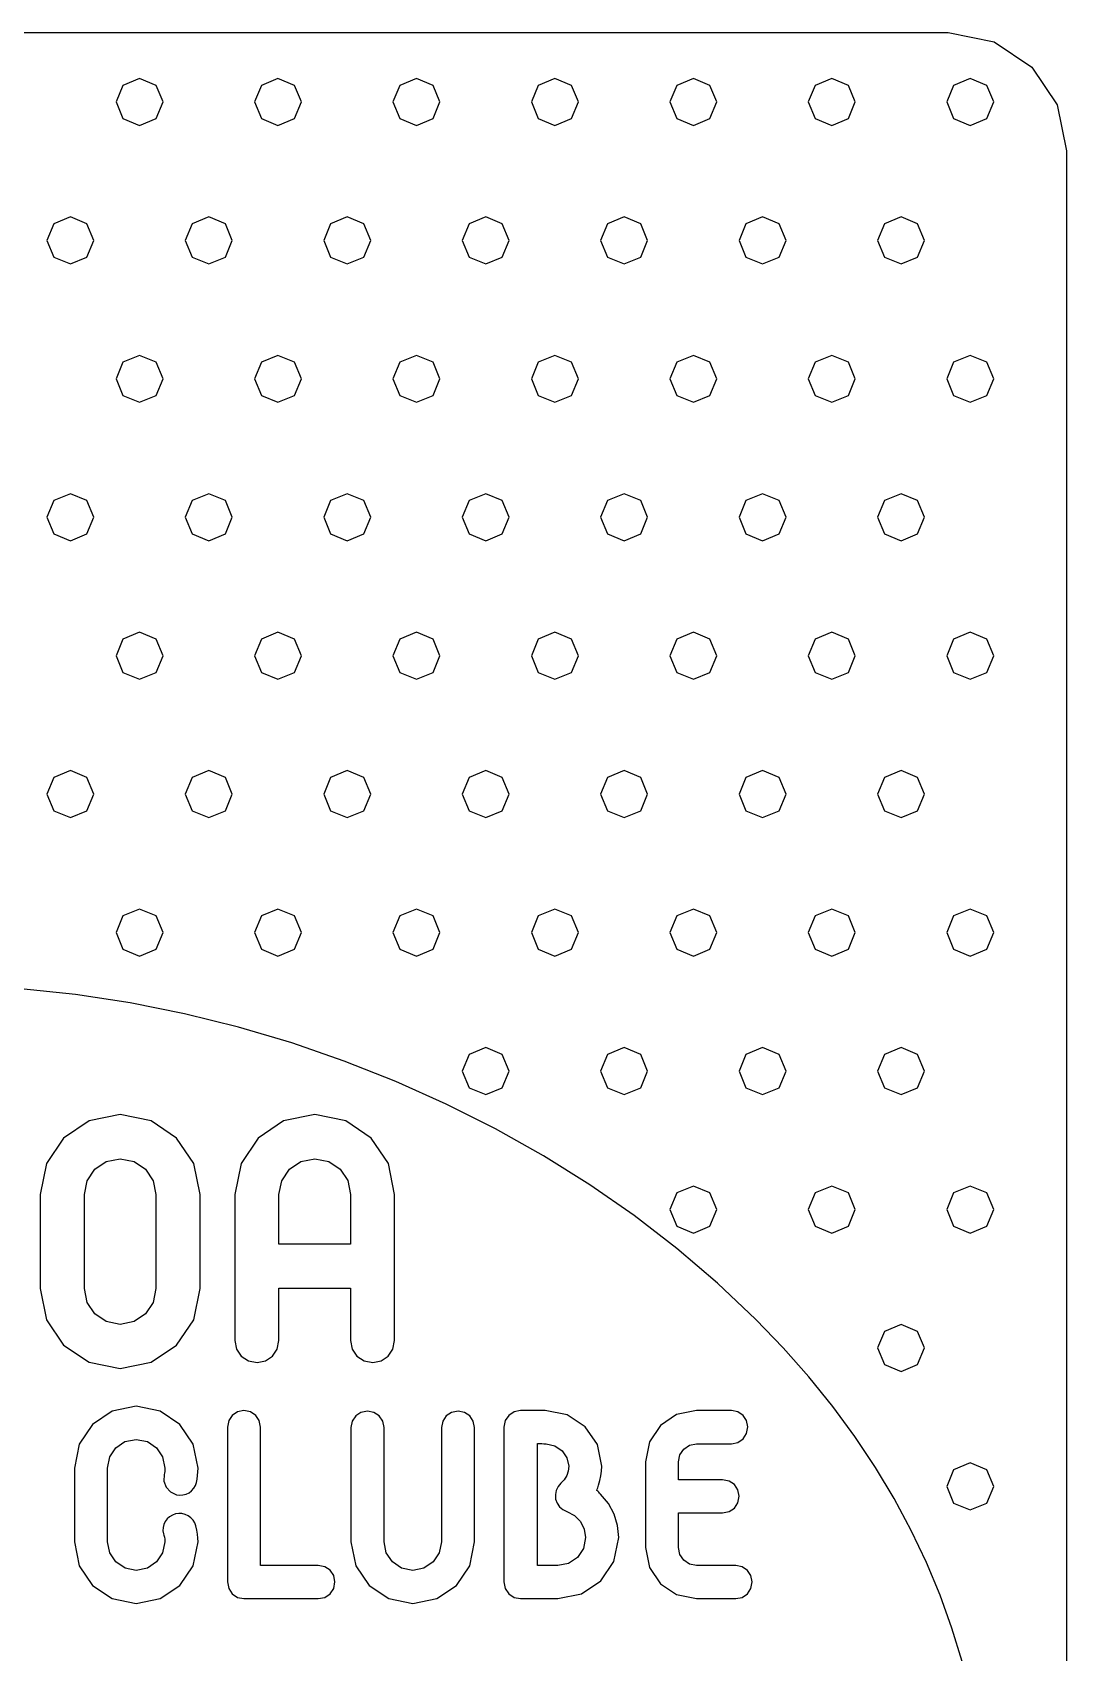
# Model space of a CAD drawing. Extents: x 0.1 to 42, y 0.1 to 59.9.
# Drawn here: x 22.88 to 41.96, y 30 to 59.9 of the extents above; entities that cross this region are included whole.
import ezdxf

# ---------------------------------------------------------------- set-up
doc = ezdxf.new("R2010")
doc.units = 0
for name, color, linetype in [('base', 7, 'CONTINUOUS'), ('bolinhas', 7, 'CONTINUOUS'), ('guardachuva', 7, 'CONTINUOUS'), ('texto', 7, 'CONTINUOUS')]:
    doc.layers.add(name, color=color, linetype=linetype)

msp = doc.modelspace()

# ---------------------------------------------------------------- linework, layer by layer
at = {"layer": 'base', "color": 7}
msp.add_lwpolyline([(2.29087, 59.89725), (11.66056, 59.89725), (21.03025, 59.89725), (30.399939, 59.89725), (39.769629, 59.89725), (40.622677, 59.725874), (41.317815, 59.25796), (41.785729, 58.562821), (41.957105, 57.709773), (41.957105, 43.855758), (41.957105, 30.001743), (41.957105, 16.147725)], dxfattribs=at)
at = {"layer": 'bolinhas', "color": 7}
for points in [[(24.853628, 58.180254), (25.160127, 58.307136), (25.287113, 58.613531), (25.160127, 58.920548), (24.853628, 59.047431), (24.546611, 58.920471), (24.419728, 58.613531), (24.546611, 58.307058), (24.853628, 58.180254), (25.160127, 58.307136), (25.287113, 58.613531), (25.160127, 58.920548), (24.853628, 59.047431), (24.546611, 58.920471), (24.419728, 58.613531), (24.546611, 58.307058), (24.853628, 58.180254)], [(27.407248, 58.180254), (27.71385, 58.307136), (27.84094, 58.613531), (27.71385, 58.920548), (27.407248, 59.047431), (27.100542, 58.920471), (26.973348, 58.613531), (27.100542, 58.307058), (27.407248, 58.180254), (27.71385, 58.307136), (27.84094, 58.613531), (27.71385, 58.920548), (27.407248, 59.047431), (27.100542, 58.920471), (26.973348, 58.613531), (27.100542, 58.307058), (27.407248, 58.180254)], [(29.961698, 58.180254), (30.268508, 58.307136), (30.395804, 58.613531), (30.268584, 58.920548), (29.961698, 59.047431), (29.654912, 58.920471), (29.527799, 58.613531), (29.65507, 58.307058), (29.961698, 58.180254), (30.268508, 58.307136), (30.395804, 58.613531), (30.268584, 58.920548), (29.961698, 59.047431), (29.654912, 58.920471), (29.527799, 58.613531), (29.65507, 58.307058), (29.961698, 58.180254)], [(32.516148, 58.180254), (32.822983, 58.307136), (32.950463, 58.613531), (32.823062, 58.920548), (32.516148, 59.047431), (32.209545, 58.920471), (32.082454, 58.613531), (32.209466, 58.307058), (32.516148, 58.180254), (32.822983, 58.307136), (32.950463, 58.613531), (32.823062, 58.920548), (32.516148, 59.047431), (32.209545, 58.920471), (32.082454, 58.613531), (32.209466, 58.307058), (32.516148, 58.180254)], [(35.070389, 58.180254), (35.376993, 58.307136), (35.504083, 58.613531), (35.376993, 58.920548), (35.070389, 59.047431), (34.76389, 58.920471), (34.636904, 58.613531), (34.76389, 58.307058), (35.070389, 58.180254), (35.376993, 58.307136), (35.504083, 58.613531), (35.376993, 58.920548), (35.070389, 59.047431), (34.76389, 58.920471), (34.636904, 58.613531), (34.76389, 58.307058), (35.070389, 58.180254)], [(37.624839, 58.180254), (37.932063, 58.307136), (38.059153, 58.613531), (37.932063, 58.920548), (37.624839, 59.047431), (37.318315, 58.920471), (37.191148, 58.613531), (37.318238, 58.307058), (37.624839, 58.180254), (37.932063, 58.307136), (38.059153, 58.613531), (37.932063, 58.920548), (37.624839, 59.047431), (37.318315, 58.920471), (37.191148, 58.613531), (37.318238, 58.307058), (37.624839, 58.180254)], [(40.179083, 58.180254), (40.485838, 58.307136), (40.612774, 58.613531), (40.485838, 58.920548), (40.179083, 59.047431), (39.872739, 58.920471), (39.745598, 58.613531), (39.872739, 58.307058), (40.179083, 58.180254), (40.485838, 58.307136), (40.612774, 58.613531), (40.485838, 58.920548), (40.179083, 59.047431), (39.872739, 58.920471), (39.745598, 58.613531), (39.872739, 58.307058), (40.179083, 58.180254)], [(23.576403, 55.625596), (23.883006, 55.752583), (24.010095, 56.059081), (23.883006, 56.365658), (23.576403, 56.492566), (23.26949, 56.365658), (23.142089, 56.059081), (23.269334, 55.752583), (23.576403, 55.625596), (23.883006, 55.752583), (24.010095, 56.059081), (23.883006, 56.365658), (23.576403, 56.492566), (23.26949, 56.365658), (23.142089, 56.059081), (23.269334, 55.752583), (23.576403, 55.625596)], [(26.130645, 55.625596), (26.437169, 55.752583), (26.564338, 56.059081), (26.437169, 56.365658), (26.130645, 56.492566), (25.823732, 56.365658), (25.696953, 56.059081), (25.823732, 55.752583), (26.130645, 55.625596), (26.437169, 55.752583), (26.564338, 56.059081), (26.437169, 56.365658), (26.130645, 56.492566), (25.823732, 56.365658), (25.696953, 56.059081), (25.823732, 55.752583), (26.130645, 55.625596)], [(28.684474, 55.625596), (28.991074, 55.752583), (29.118164, 56.059081), (28.991074, 56.365658), (28.684474, 56.492566), (28.377975, 56.365658), (28.250989, 56.059081), (28.377975, 55.752583), (28.684474, 55.625596), (28.991074, 55.752583), (29.118164, 56.059081), (28.991074, 56.365658), (28.684474, 56.492566), (28.377975, 56.365658), (28.250989, 56.059081), (28.377975, 55.752583), (28.684474, 55.625596)], [(31.238923, 55.625596), (31.545837, 55.752583), (31.673238, 56.059081), (31.545913, 56.365658), (31.238923, 56.492566), (30.932241, 56.365658), (30.80523, 56.059081), (30.932241, 55.752583), (31.238923, 55.625596), (31.545837, 55.752583), (31.673238, 56.059081), (31.545913, 56.365658), (31.238923, 56.492566), (30.932241, 56.365658), (30.80523, 56.059081), (30.932241, 55.752583), (31.238923, 55.625596)], [(33.793164, 55.625596), (34.099974, 55.752583), (34.227273, 56.059081), (34.100053, 56.365658), (33.793164, 56.492566), (33.486586, 56.365658), (33.359679, 56.059081), (33.486665, 55.752583), (33.793164, 55.625596), (34.099974, 55.752583), (34.227273, 56.059081), (34.100053, 56.365658), (33.793164, 56.492566), (33.486586, 56.365658), (33.359679, 56.059081), (33.486665, 55.752583), (33.793164, 55.625596)], [(36.347614, 55.625596), (36.654217, 55.752583), (36.781308, 56.059081), (36.654217, 56.365658), (36.347614, 56.492566), (36.040985, 56.365658), (35.913714, 56.059081), (36.041064, 55.752583), (36.347614, 55.625596), (36.654217, 55.752583), (36.781308, 56.059081), (36.654217, 56.365658), (36.347614, 56.492566), (36.040985, 56.365658), (35.913714, 56.059081), (36.041064, 55.752583), (36.347614, 55.625596)], [(38.902064, 55.625596), (39.209288, 55.752583), (39.336378, 56.059081), (39.209288, 56.365658), (38.902064, 56.492566), (38.595539, 56.365658), (38.468373, 56.059081), (38.595539, 55.752583), (38.902064, 55.625596), (39.209288, 55.752583), (39.336378, 56.059081), (39.209288, 56.365658), (38.902064, 56.492566), (38.595539, 56.365658), (38.468373, 56.059081), (38.595539, 55.752583), (38.902064, 55.625596)], [(24.853628, 53.071561), (25.160127, 53.198366), (25.287113, 53.504839), (25.160127, 53.811519), (24.853628, 53.938532), (24.546611, 53.811519), (24.419728, 53.504839), (24.546611, 53.198366), (24.853628, 53.071561), (25.160127, 53.198366), (25.287113, 53.504839), (25.160127, 53.811519), (24.853628, 53.938532), (24.546611, 53.811519), (24.419728, 53.504839), (24.546611, 53.198366), (24.853628, 53.071561)], [(27.407248, 53.071561), (27.71385, 53.198366), (27.84094, 53.504839), (27.71385, 53.811519), (27.407248, 53.938532), (27.100542, 53.811519), (26.973348, 53.504839), (27.100542, 53.198366), (27.407248, 53.071561), (27.71385, 53.198366), (27.84094, 53.504839), (27.71385, 53.811519), (27.407248, 53.938532), (27.100542, 53.811519), (26.973348, 53.504839), (27.100542, 53.198366), (27.407248, 53.071561)], [(29.961698, 53.071561), (30.268508, 53.198366), (30.395804, 53.504839), (30.268584, 53.811519), (29.961698, 53.938532), (29.654912, 53.811519), (29.527799, 53.504839), (29.654991, 53.198366), (29.961698, 53.071561), (30.268508, 53.198366), (30.395804, 53.504839), (30.268584, 53.811519), (29.961698, 53.938532), (29.654912, 53.811519), (29.527799, 53.504839), (29.654991, 53.198366), (29.961698, 53.071561)], [(32.516148, 53.071561), (32.822983, 53.198366), (32.950463, 53.504839), (32.823062, 53.811519), (32.516148, 53.938532), (32.209545, 53.811519), (32.082454, 53.504839), (32.209466, 53.198366), (32.516148, 53.071561), (32.822983, 53.198366), (32.950463, 53.504839), (32.823062, 53.811519), (32.516148, 53.938532), (32.209545, 53.811519), (32.082454, 53.504839), (32.209466, 53.198366), (32.516148, 53.071561)], [(35.070389, 53.071561), (35.376993, 53.198366), (35.504083, 53.504839), (35.376993, 53.811519), (35.070389, 53.938532), (34.76389, 53.811519), (34.636904, 53.504839), (34.76389, 53.198366), (35.070389, 53.071561), (35.376993, 53.198366), (35.504083, 53.504839), (35.376993, 53.811519), (35.070389, 53.938532), (34.76389, 53.811519), (34.636904, 53.504839), (34.76389, 53.198366), (35.070389, 53.071561)], [(37.624839, 53.071561), (37.932063, 53.198366), (38.059153, 53.504839), (37.932063, 53.811519), (37.624839, 53.938532), (37.318315, 53.811519), (37.191148, 53.504839), (37.318238, 53.198366), (37.624839, 53.071561), (37.932063, 53.198366), (38.059153, 53.504839), (37.932063, 53.811519), (37.624839, 53.938532), (37.318315, 53.811519), (37.191148, 53.504839), (37.318238, 53.198366), (37.624839, 53.071561)], [(40.179083, 53.071561), (40.485838, 53.198366), (40.612774, 53.504839), (40.485838, 53.811519), (40.179083, 53.938532), (39.872739, 53.811519), (39.745598, 53.504839), (39.872739, 53.198366), (40.179083, 53.071561), (40.485838, 53.198366), (40.612774, 53.504839), (40.485838, 53.811519), (40.179083, 53.938532), (39.872739, 53.811519), (39.745598, 53.504839), (39.872739, 53.198366), (40.179083, 53.071561)], [(23.576403, 50.516905), (23.883006, 50.643891), (24.010095, 50.95039), (23.883006, 51.25707), (23.576403, 51.384081), (23.26949, 51.256991), (23.142089, 50.95039), (23.269334, 50.643812), (23.576403, 50.516905), (23.883006, 50.643891), (24.010095, 50.95039), (23.883006, 51.25707), (23.576403, 51.384081), (23.26949, 51.256991), (23.142089, 50.95039), (23.269334, 50.643812), (23.576403, 50.516905)], [(26.130645, 50.516905), (26.437169, 50.643891), (26.564338, 50.95039), (26.437169, 51.25707), (26.130645, 51.384081), (25.823732, 51.256991), (25.696953, 50.95039), (25.823732, 50.643812), (26.130645, 50.516905), (26.437169, 50.643891), (26.564338, 50.95039), (26.437169, 51.25707), (26.130645, 51.384081), (25.823732, 51.256991), (25.696953, 50.95039), (25.823732, 50.643812), (26.130645, 50.516905)], [(28.684474, 50.516905), (28.991074, 50.643891), (29.118164, 50.95039), (28.991074, 51.25707), (28.684474, 51.384081), (28.377975, 51.256991), (28.250989, 50.95039), (28.377975, 50.643812), (28.684474, 50.516905), (28.991074, 50.643891), (29.118164, 50.95039), (28.991074, 51.25707), (28.684474, 51.384081), (28.377975, 51.256991), (28.250989, 50.95039), (28.377975, 50.643812), (28.684474, 50.516905)], [(31.238923, 50.516905), (31.545837, 50.643891), (31.673238, 50.95039), (31.545913, 51.25707), (31.238923, 51.384081), (30.932241, 51.256991), (30.80523, 50.95039), (30.932241, 50.643812), (31.238923, 50.516905), (31.545837, 50.643891), (31.673238, 50.95039), (31.545913, 51.25707), (31.238923, 51.384081), (30.932241, 51.256991), (30.80523, 50.95039), (30.932241, 50.643812), (31.238923, 50.516905)], [(33.793164, 50.516905), (34.099974, 50.643891), (34.227273, 50.95039), (34.100053, 51.25707), (33.793164, 51.384081), (33.486586, 51.256991), (33.359679, 50.95039), (33.486665, 50.643812), (33.793164, 50.516905), (34.099974, 50.643891), (34.227273, 50.95039), (34.100053, 51.25707), (33.793164, 51.384081), (33.486586, 51.256991), (33.359679, 50.95039), (33.486665, 50.643812), (33.793164, 50.516905)], [(36.347614, 50.516905), (36.654217, 50.643891), (36.781308, 50.95039), (36.654217, 51.25707), (36.347614, 51.384081), (36.040985, 51.256991), (35.913714, 50.95039), (36.041064, 50.643812), (36.347614, 50.516905), (36.654217, 50.643891), (36.781308, 50.95039), (36.654217, 51.25707), (36.347614, 51.384081), (36.040985, 51.256991), (35.913714, 50.95039), (36.041064, 50.643812), (36.347614, 50.516905)], [(38.902064, 50.516905), (39.209288, 50.643891), (39.336378, 50.95039), (39.209288, 51.25707), (38.902064, 51.384081), (38.595539, 51.256991), (38.468373, 50.95039), (38.595539, 50.643812), (38.902064, 50.516905), (39.209288, 50.643891), (39.336378, 50.95039), (39.209288, 51.25707), (38.902064, 51.384081), (38.595539, 51.256991), (38.468373, 50.95039), (38.595539, 50.643812), (38.902064, 50.516905)], [(24.853628, 47.962247), (25.160127, 48.089286), (25.287113, 48.395525), (25.160127, 48.70249), (24.853628, 48.829631), (24.546611, 48.702414), (24.419728, 48.395525), (24.546611, 48.089286), (24.853628, 47.962247), (25.160127, 48.089286), (25.287113, 48.395525), (25.160127, 48.70249), (24.853628, 48.829631), (24.546611, 48.702414), (24.419728, 48.395525), (24.546611, 48.089286), (24.853628, 47.962247)], [(27.407248, 47.962247), (27.71385, 48.089286), (27.84094, 48.395525), (27.71385, 48.70249), (27.407248, 48.829631), (27.100542, 48.702414), (26.973348, 48.395525), (27.100542, 48.089286), (27.407248, 47.962247), (27.71385, 48.089286), (27.84094, 48.395525), (27.71385, 48.70249), (27.407248, 48.829631), (27.100542, 48.702414), (26.973348, 48.395525), (27.100542, 48.089286), (27.407248, 47.962247)], [(29.961698, 47.962247), (30.268508, 48.089286), (30.395804, 48.395525), (30.268584, 48.70249), (29.961698, 48.829631), (29.654912, 48.702414), (29.527799, 48.395525), (29.65507, 48.089286), (29.961698, 47.962247), (30.268508, 48.089286), (30.395804, 48.395525), (30.268584, 48.70249), (29.961698, 48.829631), (29.654912, 48.702414), (29.527799, 48.395525), (29.65507, 48.089286), (29.961698, 47.962247)], [(32.516148, 47.962247), (32.822983, 48.089286), (32.950463, 48.395525), (32.823062, 48.70249), (32.516148, 48.829631), (32.209545, 48.702414), (32.082454, 48.395525), (32.209466, 48.089286), (32.516148, 47.962247), (32.822983, 48.089286), (32.950463, 48.395525), (32.823062, 48.70249), (32.516148, 48.829631), (32.209545, 48.702414), (32.082454, 48.395525), (32.209466, 48.089286), (32.516148, 47.962247)], [(35.070389, 47.962247), (35.376993, 48.089286), (35.504083, 48.395525), (35.376993, 48.70249), (35.070389, 48.829631), (34.76389, 48.702414), (34.636904, 48.395525), (34.76389, 48.089286), (35.070389, 47.962247), (35.376993, 48.089286), (35.504083, 48.395525), (35.376993, 48.70249), (35.070389, 48.829631), (34.76389, 48.702414), (34.636904, 48.395525), (34.76389, 48.089286), (35.070389, 47.962247)], [(37.624839, 47.962247), (37.932063, 48.089286), (38.059153, 48.395525), (37.932063, 48.70249), (37.624839, 48.829631), (37.318315, 48.702414), (37.191148, 48.395525), (37.318238, 48.089286), (37.624839, 47.962247), (37.932063, 48.089286), (38.059153, 48.395525), (37.932063, 48.70249), (37.624839, 48.829631), (37.318315, 48.702414), (37.191148, 48.395525), (37.318238, 48.089286), (37.624839, 47.962247)], [(40.179083, 47.962247), (40.485838, 48.089286), (40.612774, 48.395525), (40.485838, 48.70249), (40.179083, 48.829631), (39.872739, 48.702414), (39.745598, 48.395525), (39.872739, 48.089286), (40.179083, 47.962247), (40.485838, 48.089286), (40.612774, 48.395525), (40.485838, 48.70249), (40.179083, 48.829631), (39.872739, 48.702414), (39.745598, 48.395525), (39.872739, 48.089286), (40.179083, 47.962247)], [(23.576403, 45.408006), (23.883006, 45.535071), (24.010095, 45.84149), (23.883006, 46.148274), (23.576403, 46.27539), (23.26949, 46.148274), (23.142089, 45.84149), (23.269334, 45.534991), (23.576403, 45.408006), (23.883006, 45.535071), (24.010095, 45.84149), (23.883006, 46.148274), (23.576403, 46.27539), (23.26949, 46.148274), (23.142089, 45.84149), (23.269334, 45.534991), (23.576403, 45.408006)], [(26.130645, 45.408006), (26.437169, 45.535071), (26.564338, 45.84149), (26.437169, 46.148274), (26.130645, 46.27539), (25.823732, 46.148274), (25.696953, 45.84149), (25.823732, 45.534991), (26.130645, 45.408006), (26.437169, 45.535071), (26.564338, 45.84149), (26.437169, 46.148274), (26.130645, 46.27539), (25.823732, 46.148274), (25.696953, 45.84149), (25.823732, 45.534991), (26.130645, 45.408006)], [(28.684474, 45.408006), (28.991074, 45.535071), (29.118164, 45.84149), (28.991074, 46.148274), (28.684474, 46.27539), (28.377975, 46.148274), (28.250989, 45.84149), (28.377975, 45.534991), (28.684474, 45.408006), (28.991074, 45.535071), (29.118164, 45.84149), (28.991074, 46.148274), (28.684474, 46.27539), (28.377975, 46.148274), (28.250989, 45.84149), (28.377975, 45.534991), (28.684474, 45.408006)], [(31.238923, 45.408006), (31.545837, 45.535071), (31.673238, 45.84149), (31.545913, 46.148274), (31.238923, 46.27539), (30.932241, 46.148274), (30.80523, 45.84149), (30.932241, 45.534991), (31.238923, 45.408006), (31.545837, 45.535071), (31.673238, 45.84149), (31.545913, 46.148274), (31.238923, 46.27539), (30.932241, 46.148274), (30.80523, 45.84149), (30.932241, 45.534991), (31.238923, 45.408006)], [(33.793164, 45.408006), (34.099974, 45.535071), (34.227273, 45.84149), (34.100053, 46.148274), (33.793164, 46.27539), (33.486586, 46.148274), (33.359679, 45.84149), (33.486665, 45.534991), (33.793164, 45.408006), (34.099974, 45.535071), (34.227273, 45.84149), (34.100053, 46.148274), (33.793164, 46.27539), (33.486586, 46.148274), (33.359679, 45.84149), (33.486665, 45.534991), (33.793164, 45.408006)], [(36.347614, 45.408006), (36.654217, 45.535071), (36.781308, 45.84149), (36.654217, 46.148274), (36.347614, 46.27539), (36.040985, 46.148274), (35.913714, 45.84149), (36.041064, 45.534991), (36.347614, 45.408006), (36.654217, 45.535071), (36.781308, 45.84149), (36.654217, 46.148274), (36.347614, 46.27539), (36.040985, 46.148274), (35.913714, 45.84149), (36.041064, 45.534991), (36.347614, 45.408006)], [(38.902064, 45.408006), (39.209288, 45.535071), (39.336378, 45.84149), (39.209288, 46.148274), (38.902064, 46.27539), (38.595539, 46.148274), (38.468373, 45.84149), (38.595539, 45.534991), (38.902064, 45.408006), (39.209288, 45.535071), (39.336378, 45.84149), (39.209288, 46.148274), (38.902064, 46.27539), (38.595539, 46.148274), (38.468373, 45.84149), (38.595539, 45.534991), (38.902064, 45.408006)], [(24.853628, 42.852311), (25.160127, 42.979323), (25.287113, 43.286002), (25.160127, 43.593514), (24.853628, 43.720732), (24.546611, 43.593435), (24.419728, 43.286002), (24.546611, 42.979246), (24.853628, 42.852311), (25.160127, 42.979323), (25.287113, 43.286002), (25.160127, 43.593514), (24.853628, 43.720732), (24.546611, 43.593435), (24.419728, 43.286002), (24.546611, 42.979246), (24.853628, 42.852311)], [(27.407248, 42.852311), (27.71385, 42.979323), (27.84094, 43.286002), (27.71385, 43.593514), (27.407248, 43.720732), (27.100542, 43.593435), (26.973348, 43.286002), (27.100542, 42.979246), (27.407248, 42.852311), (27.71385, 42.979323), (27.84094, 43.286002), (27.71385, 43.593514), (27.407248, 43.720732), (27.100542, 43.593435), (26.973348, 43.286002), (27.100542, 42.979246), (27.407248, 42.852311)], [(29.961698, 42.852311), (30.268508, 42.979323), (30.395804, 43.286002), (30.268584, 43.593514), (29.961698, 43.720732), (29.654912, 43.593435), (29.527799, 43.286002), (29.65507, 42.979246), (29.961698, 42.852311), (30.268508, 42.979323), (30.395804, 43.286002), (30.268584, 43.593514), (29.961698, 43.720732), (29.654912, 43.593435), (29.527799, 43.286002), (29.65507, 42.979246), (29.961698, 42.852311)], [(32.516148, 42.852311), (32.822983, 42.979323), (32.950463, 43.286002), (32.823062, 43.593514), (32.516148, 43.720732), (32.209545, 43.593435), (32.082454, 43.286002), (32.209466, 42.979246), (32.516148, 42.852311), (32.822983, 42.979323), (32.950463, 43.286002), (32.823062, 43.593514), (32.516148, 43.720732), (32.209545, 43.593435), (32.082454, 43.286002), (32.209466, 42.979246), (32.516148, 42.852311)], [(35.070389, 42.852311), (35.376993, 42.979323), (35.504083, 43.286002), (35.376993, 43.593514), (35.070389, 43.720732), (34.76389, 43.593435), (34.636904, 43.286002), (34.76389, 42.979246), (35.070389, 42.852311), (35.376993, 42.979323), (35.504083, 43.286002), (35.376993, 43.593514), (35.070389, 43.720732), (34.76389, 43.593435), (34.636904, 43.286002), (34.76389, 42.979246), (35.070389, 42.852311)], [(37.624839, 42.852311), (37.932063, 42.979323), (38.059153, 43.286002), (37.932063, 43.593514), (37.624839, 43.720732), (37.318315, 43.593435), (37.191148, 43.286002), (37.318238, 42.979246), (37.624839, 42.852311), (37.932063, 42.979323), (38.059153, 43.286002), (37.932063, 43.593514), (37.624839, 43.720732), (37.318315, 43.593435), (37.191148, 43.286002), (37.318238, 42.979246), (37.624839, 42.852311)], [(40.179083, 42.852311), (40.485838, 42.979323), (40.612774, 43.286002), (40.485838, 43.593514), (40.179083, 43.720732), (39.872739, 43.593435), (39.745598, 43.286002), (39.872739, 42.979246), (40.179083, 42.852311), (40.485838, 42.979323), (40.612774, 43.286002), (40.485838, 43.593514), (40.179083, 43.720732), (39.872739, 43.593435), (39.745598, 43.286002), (39.872739, 42.979246), (40.179083, 42.852311)], [(31.238923, 40.297861), (31.545837, 40.424952), (31.673238, 40.731552), (31.545913, 41.038235), (31.238923, 41.165246), (30.932241, 41.038235), (30.80523, 40.731552), (30.932241, 40.424952), (31.238923, 40.297861), (31.545837, 40.424952), (31.673238, 40.731552), (31.545913, 41.038235), (31.238923, 41.165246), (30.932241, 41.038235), (30.80523, 40.731552), (30.932241, 40.424952), (31.238923, 40.297861)], [(33.793164, 40.297861), (34.099974, 40.424952), (34.227273, 40.731552), (34.100053, 41.038235), (33.793164, 41.165246), (33.486586, 41.038235), (33.359679, 40.731552), (33.486665, 40.424952), (33.793164, 40.297861), (34.099974, 40.424952), (34.227273, 40.731552), (34.100053, 41.038235), (33.793164, 41.165246), (33.486586, 41.038235), (33.359679, 40.731552), (33.486665, 40.424952), (33.793164, 40.297861)], [(36.347614, 40.297861), (36.654217, 40.424952), (36.781308, 40.731552), (36.654217, 41.038235), (36.347614, 41.165246), (36.040985, 41.038235), (35.913714, 40.731552), (36.041064, 40.424952), (36.347614, 40.297861), (36.654217, 40.424952), (36.781308, 40.731552), (36.654217, 41.038235), (36.347614, 41.165246), (36.040985, 41.038235), (35.913714, 40.731552), (36.041064, 40.424952), (36.347614, 40.297861)], [(38.902064, 40.297861), (39.209288, 40.424952), (39.336378, 40.731552), (39.209288, 41.038235), (38.902064, 41.165246), (38.595539, 41.038235), (38.468373, 40.731552), (38.595539, 40.424952), (38.902064, 40.297861), (39.209288, 40.424952), (39.336378, 40.731552), (39.209288, 41.038235), (38.902064, 41.165246), (38.595539, 41.038235), (38.468373, 40.731552), (38.595539, 40.424952), (38.902064, 40.297861)], [(35.070389, 37.743203), (35.376993, 37.870192), (35.504083, 38.176688), (35.376993, 38.48376), (35.070389, 38.611002), (34.76389, 38.48376), (34.636904, 38.176688), (34.76389, 37.870113), (35.070389, 37.743203), (35.376993, 37.870192), (35.504083, 38.176688), (35.376993, 38.48376), (35.070389, 38.611002), (34.76389, 38.48376), (34.636904, 38.176688), (34.76389, 37.870113), (35.070389, 37.743203)], [(37.624839, 37.743203), (37.932063, 37.870192), (38.059153, 38.176688), (37.932063, 38.48376), (37.624839, 38.611002), (37.318315, 38.48376), (37.191148, 38.176688), (37.318238, 37.870113), (37.624839, 37.743203), (37.932063, 37.870192), (38.059153, 38.176688), (37.932063, 38.48376), (37.624839, 38.611002), (37.318315, 38.48376), (37.191148, 38.176688), (37.318238, 37.870113), (37.624839, 37.743203)], [(40.179083, 37.743203), (40.485838, 37.870192), (40.612774, 38.176688), (40.485838, 38.48376), (40.179083, 38.611002), (39.872739, 38.48376), (39.745598, 38.176688), (39.872739, 37.870113), (40.179083, 37.743203), (40.485838, 37.870192), (40.612774, 38.176688), (40.485838, 38.48376), (40.179083, 38.611002), (39.872739, 38.48376), (39.745598, 38.176688), (39.872739, 37.870113), (40.179083, 37.743203)], [(38.902064, 35.189171), (39.209288, 35.315973), (39.336378, 35.622447), (39.209288, 35.929411), (38.902064, 36.056555), (38.595539, 35.929411), (38.468373, 35.622447), (38.595539, 35.315897), (38.902064, 35.189171), (39.209288, 35.315973), (39.336378, 35.622447), (39.209288, 35.929411), (38.902064, 36.056555), (38.595539, 35.929411), (38.468373, 35.622447), (38.595539, 35.315897), (38.902064, 35.189171)], [(40.179083, 32.634512), (40.485838, 32.761526), (40.612774, 33.067582), (40.485838, 33.374626), (40.179083, 33.501691), (39.872739, 33.374547), (39.745598, 33.067582), (39.872739, 32.761526), (40.179083, 32.634512), (40.485838, 32.761526), (40.612774, 33.067582), (40.485838, 33.374626), (40.179083, 33.501691), (39.872739, 33.374547), (39.745598, 33.067582), (39.872739, 32.761526), (40.179083, 32.634512)]]:
    msp.add_lwpolyline(points, dxfattribs=at)
at = {"layer": 'guardachuva', "color": 7}
for points in [[(36.224828, 36.150304), (35.516343, 36.821445), (34.767057, 37.459973), (33.97993, 38.064693), (33.157936, 38.634413), (32.304036, 39.167951), (31.421202, 39.664112), (30.512393, 40.121707), (29.580583, 40.539545), (28.628735, 40.916439), (27.659816, 41.251197), (26.67679, 41.542628), (25.682629, 41.789547), (24.680293, 41.99076), (23.672754, 42.145079), (22.662977, 42.251316)], [(40.02747, 29.836823), (39.842629, 30.452762), (39.624931, 31.061865), (39.374603, 31.663611), (39.091875, 32.257477), (38.776974, 32.842947), (38.430135, 33.419496), (38.051584, 33.986611), (37.641549, 34.543771), (37.200261, 35.090452), (36.727945, 35.626138), (36.224836, 36.150307)]]:
    msp.add_lwpolyline(points, dxfattribs=at)
at = {"layer": 'texto', "color": 7}
for points in [[(24.494602, 39.928052), (23.920734, 39.811951), (23.451749, 39.495473), (23.135365, 39.026357), (23.019301, 38.452337), (23.019301, 38.018539), (23.019301, 37.584744), (23.019301, 37.150948), (23.019301, 36.717153), (23.135365, 36.143731), (23.451749, 35.67492), (23.920734, 35.358558), (24.494602, 35.242474), (25.068054, 35.358558), (25.536936, 35.67492), (25.853371, 36.143731), (25.969487, 36.717153), (25.969487, 37.150948), (25.969487, 37.584744), (25.969487, 38.018539), (25.969487, 38.452337), (25.8534, 39.026357), (25.537014, 39.495473), (25.068143, 39.811951), (24.494602, 39.928052)], [(27.425084, 36.724203), (27.754812, 36.724203), (28.084541, 36.724203), (28.414268, 36.724203), (28.743997, 36.724203), (28.743997, 36.482677), (28.743997, 36.241148), (28.743997, 35.99962), (28.743997, 35.758091), (28.776261, 35.60163), (28.864269, 35.473786), (28.994864, 35.387556), (29.154876, 35.355927), (29.312167, 35.387584), (29.440812, 35.473862), (29.527658, 35.601718), (29.559529, 35.758091), (29.559529, 36.431654), (29.559529, 37.105214), (29.559529, 37.778774), (29.559529, 38.452337), (29.443406, 39.02627), (29.126927, 39.495396), (28.657922, 39.811923), (28.08423, 39.928052), (27.510841, 39.811951), (27.042103, 39.495473), (26.72581, 39.026357), (26.609759, 38.452337), (26.609759, 37.778774), (26.609759, 37.105214), (26.609759, 36.431654), (26.609759, 35.758091), (26.642098, 35.60163), (26.730185, 35.473786), (26.860624, 35.387556), (27.020014, 35.355927), (27.177981, 35.387584), (27.306705, 35.473862), (27.39335, 35.601718), (27.425084, 35.758091), (27.425084, 35.99962), (27.425084, 36.241148), (27.425084, 36.482677), (27.425084, 36.724203)], [(24.494602, 36.057176), (24.238093, 36.109167), (24.028267, 36.25082), (23.886617, 36.460644), (23.834626, 36.717153), (23.834626, 37.150948), (23.834626, 37.584744), (23.834626, 38.018539), (23.834626, 38.452337), (23.886617, 38.709292), (24.028267, 38.919293), (24.238093, 39.06096), (24.494602, 39.112935), (24.751079, 39.060989), (24.96083, 38.91937), (25.102409, 38.709379), (25.15437, 38.452337), (25.15437, 38.018539), (25.15437, 37.584744), (25.15437, 37.150948), (25.15437, 36.717153), (25.102439, 36.460644), (24.960909, 36.25082), (24.751166, 36.109167), (24.494602, 36.057176)], [(28.743997, 37.538905), (28.414268, 37.538905), (28.084541, 37.538905), (27.754812, 37.538905), (27.425084, 37.538905), (27.425084, 37.767262), (27.425084, 37.995622), (27.425084, 38.22398), (27.425084, 38.452337), (27.477096, 38.709292), (27.618725, 38.919293), (27.828374, 39.06096), (28.084437, 39.112935), (28.343716, 39.061866), (28.553156, 38.921704), (28.693177, 38.712007), (28.744206, 38.452337), (28.744206, 38.22398), (28.744206, 37.995622), (28.744206, 37.767262), (28.744206, 37.538905), (28.744152, 37.538905), (28.744101, 37.538905), (28.744051, 37.538905), (28.743997, 37.538905)], [(24.791611, 34.547036), (24.34786, 34.457227), (23.985153, 34.212487), (23.740437, 33.849832), (23.650654, 33.406288), (23.650654, 33.066809), (23.650654, 32.727332), (23.650654, 32.387856), (23.650654, 32.048379), (23.740467, 31.60463), (23.985232, 31.24192), (24.347947, 30.997206), (24.791611, 30.907422), (25.235276, 30.997234), (25.597993, 31.241999), (25.842756, 31.604714), (25.932568, 32.048379), (25.930113, 32.113801), (25.922708, 32.184105), (25.910326, 32.259811), (25.892944, 32.34145), (25.872328, 32.397053), (25.84125, 32.447331), (25.800604, 32.491075), (25.751286, 32.527081), (25.695186, 32.552594), (25.635994, 32.566705), (25.575438, 32.569245), (25.515255, 32.559876), (25.458667, 32.539499), (25.407896, 32.50872), (25.364083, 32.468371), (25.328379, 32.419273), (25.303191, 32.365199), (25.288797, 32.308517), (25.285479, 32.251215), (25.293547, 32.195273), (25.30255, 32.167389), (25.311426, 32.132806), (25.318208, 32.092741), (25.320917, 32.048418), (25.279218, 31.842512), (25.165595, 31.674251), (24.997251, 31.560747), (24.791402, 31.519111), (24.585497, 31.560747), (24.417236, 31.674251), (24.303732, 31.842512), (24.262094, 32.048418), (24.262094, 32.387895), (24.262094, 32.727372), (24.262094, 33.066848), (24.262094, 33.406325), (24.303032, 33.614427), (24.415369, 33.782668), (24.583398, 33.895221), (24.791402, 33.936254), (24.997251, 33.89455), (25.165595, 33.780879), (25.279218, 33.612415), (25.320917, 33.406325), (25.319675, 33.373841), (25.316627, 33.343065), (25.312355, 33.31416), (25.307562, 33.287264), (25.30246, 33.163303), (25.342735, 33.052839), (25.421623, 32.966719), (25.532383, 32.915795), (25.592918, 32.907413), (25.653433, 32.910969), (25.711964, 32.926124), (25.766548, 32.952512), (25.814049, 32.988845), (25.853013, 33.033326), (25.882604, 33.084843), (25.901995, 33.142292), (25.915206, 33.203466), (25.924663, 33.268008), (25.930367, 33.335696), (25.93223, 33.406322), (25.842656, 33.849868), (25.59799, 34.212521), (25.235259, 34.457264), (24.791611, 34.547036)], [(26.777553, 34.468014), (26.659832, 34.444081), (26.563637, 34.37886), (26.498747, 34.282255), (26.474942, 34.164165), (26.474942, 33.449434), (26.474942, 32.734701), (26.474942, 32.01997), (26.474942, 31.30524), (26.498776, 31.185332), (26.563713, 31.087356), (26.659918, 31.021271), (26.777552, 30.997028), (27.12071, 30.997028), (27.463868, 30.997028), (27.807027, 30.997028), (28.150185, 30.997028), (28.27016, 31.021299), (28.368277, 31.087432), (28.434504, 31.18542), (28.458803, 31.30524), (28.434899, 31.424216), (28.36935, 31.52035), (28.271368, 31.584629), (28.150171, 31.608053), (27.884117, 31.608053), (27.618063, 31.608053), (27.352009, 31.608053), (27.085955, 31.608053), (27.085955, 32.247029), (27.085955, 32.886003), (27.085955, 33.52498), (27.085955, 34.163956), (27.061653, 34.282252), (26.995448, 34.378911), (26.897391, 34.444101), (26.777553, 34.468014)], [(29.05594, 34.458051), (28.937949, 34.434175), (28.841558, 34.36912), (28.776551, 34.272722), (28.752704, 34.154815), (28.752704, 33.628202), (28.752704, 33.101593), (28.752704, 32.57498), (28.752704, 32.048368), (28.842518, 31.604618), (29.087306, 31.241909), (29.450083, 30.997194), (29.893869, 30.907411), (30.337412, 30.997222), (30.700068, 31.241988), (30.944808, 31.604703), (31.034617, 32.048368), (31.034617, 32.57498), (31.034617, 33.101593), (31.034617, 33.628202), (31.034617, 34.154815), (31.010741, 34.272806), (30.945621, 34.369197), (30.849033, 34.434207), (30.730768, 34.458054), (30.609906, 34.434573), (30.512263, 34.370151), (30.446977, 34.273876), (30.423185, 34.154835), (30.423185, 33.628222), (30.423185, 33.101612), (30.423185, 32.575), (30.423185, 32.048387), (30.381518, 31.842484), (30.267966, 31.674223), (30.099694, 31.560719), (29.893878, 31.51908), (29.687906, 31.560719), (29.519504, 31.674223), (29.405856, 31.842484), (29.364155, 32.048387), (29.364155, 32.575), (29.364155, 33.101612), (29.364155, 33.628222), (29.364155, 34.154835), (29.340307, 34.273876), (29.274902, 34.370151), (29.177064, 34.434573), (29.05594, 34.458051)], [(31.884171, 34.468008), (31.764469, 34.444076), (31.666546, 34.378854), (31.600436, 34.28225), (31.576165, 34.164159), (31.576165, 33.449429), (31.576165, 32.734695), (31.576165, 32.019965), (31.576165, 31.305234), (31.600436, 31.185326), (31.666546, 31.08735), (31.764469, 31.021265), (31.884171, 30.997022), (32.055231, 30.997022), (32.226292, 30.997022), (32.397352, 30.997022), (32.568413, 30.997022), (33.006331, 31.085705), (33.364294, 31.327397), (33.605822, 31.685562), (33.694437, 32.123667), (33.672424, 32.345093), (33.60777, 32.555908), (33.502552, 32.751163), (33.358852, 32.925923), (33.341609, 32.943252), (33.324337, 32.96058), (33.307093, 32.977909), (33.289849, 32.995237), (33.297638, 33.018633), (33.305428, 33.04203), (33.313217, 33.065426), (33.321006, 33.088822), (33.347564, 33.176695), (33.366557, 33.26463), (33.377959, 33.352288), (33.381769, 33.439345), (33.299416, 33.839522), (33.074985, 34.166623), (32.7424, 34.387327), (32.335597, 34.468299), (32.222767, 34.468299), (32.109937, 34.468299), (31.997105, 34.468299), (31.884275, 34.468299), (31.884275, 34.468248), (31.884275, 34.468197), (31.884275, 34.468144), (31.884171, 34.468008)], [(35.129501, 34.468008), (34.762626, 34.393623), (34.46268, 34.190886), (34.260267, 33.890415), (34.185995, 33.522846), (34.185995, 33.127058), (34.185995, 32.731269), (34.185995, 32.335481), (34.185995, 31.939692), (34.260267, 31.573122), (34.46268, 31.273442), (34.762626, 31.071218), (35.129501, 30.997019), (35.310309, 30.997019), (35.491118, 30.997019), (35.671926, 30.997019), (35.852735, 30.997019), (35.970607, 31.02129), (36.066936, 31.087424), (36.13192, 31.185411), (36.155768, 31.305231), (36.13192, 31.423073), (36.066936, 31.519328), (35.970607, 31.584242), (35.852735, 31.608061), (35.671926, 31.608061), (35.491118, 31.608061), (35.310309, 31.608061), (35.129501, 31.608061), (35.000471, 31.634167), (34.894971, 31.705273), (34.823772, 31.810641), (34.797638, 31.939514), (34.797638, 32.099221), (34.797638, 32.258925), (34.797638, 32.418632), (34.797638, 32.578336), (35.000692, 32.578336), (35.203745, 32.578336), (35.406798, 32.578336), (35.609851, 32.578336), (35.729401, 32.602607), (35.827191, 32.66872), (35.893208, 32.766643), (35.917451, 32.886345), (35.893208, 33.004215), (35.827191, 33.100546), (35.729401, 33.165527), (35.609851, 33.189375), (35.406798, 33.189375), (35.203745, 33.189375), (35.000692, 33.189375), (34.797638, 33.189375), (34.797638, 33.272701), (34.797638, 33.356027), (34.797638, 33.439353), (34.797638, 33.52268), (34.823772, 33.652372), (34.894971, 33.758324), (35.000471, 33.829777), (35.129501, 33.855995), (35.2905, 33.855995), (35.451502, 33.855995), (35.612504, 33.855995), (35.773506, 33.855995), (35.891376, 33.880295), (35.987707, 33.946501), (36.052689, 34.044556), (36.076537, 34.164411), (36.052689, 34.282402), (35.987707, 34.378792), (35.891376, 34.443799), (35.773506, 34.467647), (35.612504, 34.467647), (35.451502, 34.467647), (35.2905, 34.467647), (35.129501, 34.467647), (35.129501, 34.467751), (35.129501, 34.467853), (35.129501, 34.467957), (35.129501, 34.468008)], [(32.568413, 31.608253), (32.474455, 31.608253), (32.380501, 31.608253), (32.286543, 31.608253), (32.192589, 31.608253), (32.192589, 32.171419), (32.192589, 32.734588), (32.192589, 33.297754), (32.192589, 33.860923), (32.233345, 33.859512), (32.2741, 33.858101), (32.314856, 33.85669), (32.355612, 33.855278), (32.515431, 33.817421), (32.647616, 33.725727), (32.737611, 33.59479), (32.770845, 33.439215), (32.761278, 33.350338), (32.733451, 33.266885), (32.688586, 33.19156), (32.627931, 33.127066), (32.57594, 33.067037), (32.541314, 32.995776), (32.525453, 32.917355), (32.529799, 32.835864), (32.556243, 32.759023), (32.600377, 32.693556), (32.660299, 32.641582), (32.734103, 32.605223), (32.876639, 32.529537), (32.986779, 32.417856), (33.057798, 32.27946), (33.082972, 32.123619), (33.042383, 31.923123), (32.932003, 31.759282), (32.768463, 31.648752), (32.568413, 31.608253)]]:
    msp.add_lwpolyline(points, dxfattribs=at)

doc.saveas('drawing.dxf')
